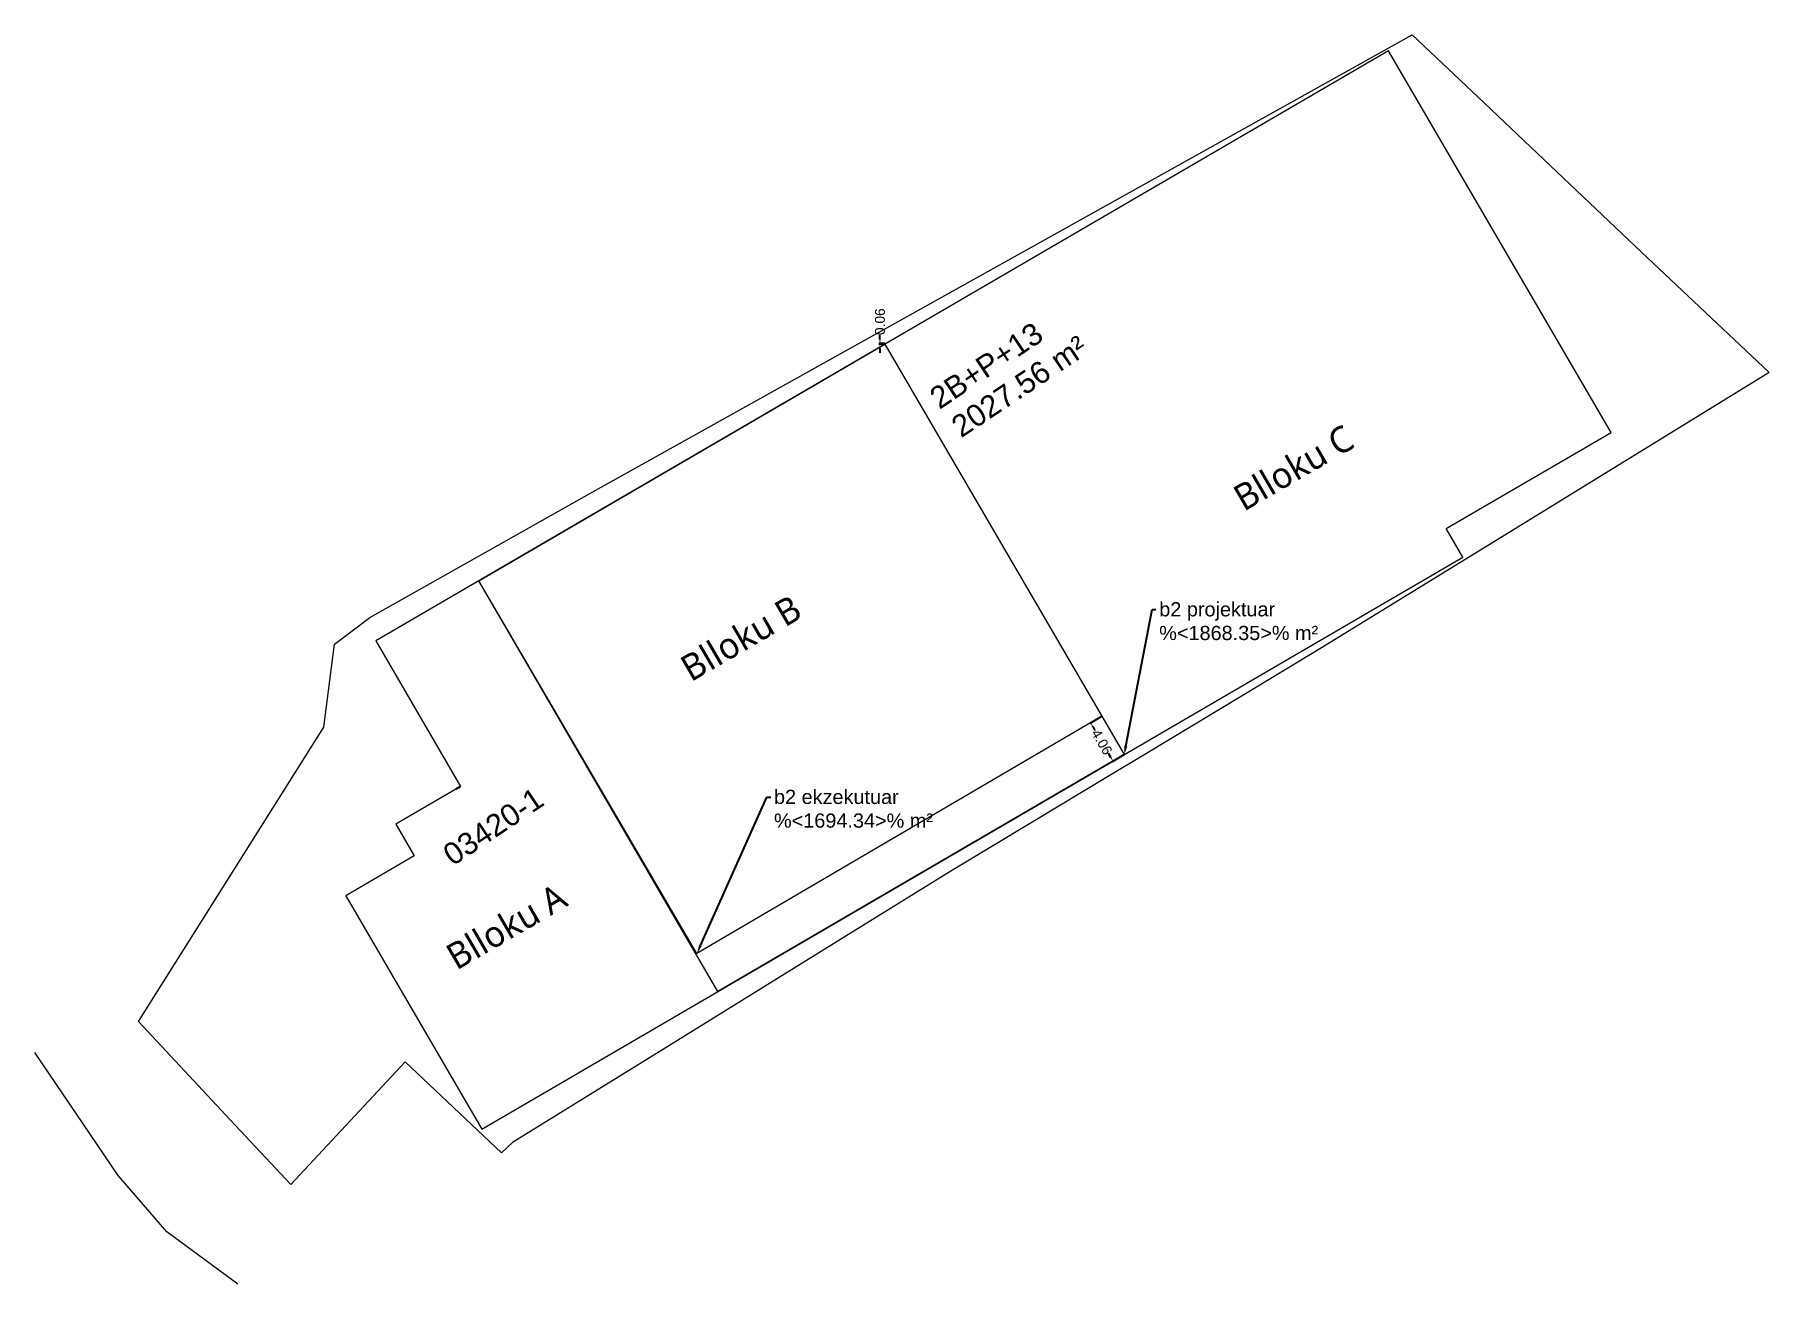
# Model space of a CAD drawing. Header units: metres. Extents: x 7511140 to 7511298, y 4693080 to 4693195.
import ezdxf
from ezdxf import colors
from ezdxf.entities.mleader import LeaderData, LeaderLine
from ezdxf.math import Vec2, Vec3

# ---------------------------------------------------------------- set-up
doc = ezdxf.new("R2010")
doc.units = ezdxf.units.M
for name, color, linetype, lineweight in [('asfalt pikat', 183, 'Continuous', 0), ('b2 ekzekutuar', 1, 'Continuous', 0), ('b2 projekt', 7, 'Continuous', 0), ('Drawing & Figure_Pen_No__101', 252, 'Continuous', 13), ('Parc-Baz', 7, 'Continuous', 0), ('projekti b2', 5, 'Continuous', 0)]:
    doc.layers.add(name, color=color, linetype=linetype, lineweight=lineweight)
doc.styles.add('GENERATED_STYLE_2', font='Microsoft YaHei UI.ttf')
doc.styles.get("Standard").update_dxf_attribs({"font": 'arial.ttf'})
doc.dimstyles.get("Standard").update_dxf_attribs({"dimtxt": 0.18, "dimasz": 0.18, "dimexe": 0.18, "dimexo": 0.0625, "dimgap": 0.09, "dimtad": 0, "dimtih": 1, "dimtoh": 1, "dimdec": 4, "dimzin": 0, "dimdsep": 46, "dimtxsty": 'Standard', "dimcen": 0.09, "dimadec": 0, "dimazin": 0, "dimtfac": 1, "dimtdec": 4, "dimtofl": 0, "dimtmove": 0, "dimatfit": 3, "dimfxl": 1, "dimtolj": 1, "dimtzin": 0, "dimarcsym": 0})

# ---------------------------------------------------------------- blocks, each defined once
blk = doc.blocks.new('*D42')
at = {"layer": 'b2 ekzekutuar', "color": 0, "lineweight": -2, "transparency": 16777216}
for p, q in [((7511216.92, 4693166.74), (7511216.92, 4693167.14)), ((7511217.35, 4693166.34), (7511216.83, 4693166.34)), ((7511217.35, 4693166.29), (7511216.83, 4693166.29)), ((7511216.92, 4693165.89), (7511216.92, 4693165.49))]:
    blk.add_line(p, q, dxfattribs=at)
at = {"layer": 'b2 ekzekutuar', "color": 0, "transparency": 16777216}
for points in [[(7511216.85, 4693166.74), (7511216.98, 4693166.74), (7511216.92, 4693166.34)], [(7511216.85, 4693165.89), (7511216.98, 4693165.89), (7511216.92, 4693166.29)]]:
    blk.add_solid(points, dxfattribs=at)
at = {"layer": 'Defpoints', "color": 0, "transparency": 16777216}
for p in [(7511216.92, 4693166.34), (7511217.38, 4693166.34), (7511217.38, 4693166.29)]:
    blk.add_point(p, dxfattribs=at)
at = {"layer": 'b2 ekzekutuar', "color": 0, "transparency": 16777216, "insert": (7511216.92, 4693168.35), "char_height": 0.9, "attachment_point": 5, "rotation": 90}
blk.add_mtext('\\A1;0.06', dxfattribs=at)
blk = doc.blocks.new('*D43')
at = {"layer": 'b2 ekzekutuar', "color": 0, "lineweight": -2, "transparency": 16777216}
for p, q in [((7511237.17, 4693132.24), (7511236.1, 4693131.61)), ((7511236.38, 4693131.31), (7511236.58, 4693130.96)), ((7511238.03, 4693128.49), (7511237.83, 4693128.84)), ((7511239.23, 4693128.73), (7511238.16, 4693128.1))]:
    blk.add_line(p, q, dxfattribs=at)
at = {"layer": 'b2 ekzekutuar', "color": 0, "transparency": 16777216}
for points in [[(7511236.44, 4693131.34), (7511236.32, 4693131.27), (7511236.18, 4693131.65)], [(7511238.09, 4693128.53), (7511237.98, 4693128.46), (7511238.24, 4693128.15)]]:
    blk.add_solid(points, dxfattribs=at)
at = {"layer": 'Defpoints', "color": 0, "transparency": 16777216}
for p in [(7511237.2, 4693132.25), (7511239.26, 4693128.75), (7511238.24, 4693128.15)]:
    blk.add_point(p, dxfattribs=at)
at = {"layer": 'b2 ekzekutuar', "color": 0, "transparency": 16777216, "insert": (7511237.21, 4693129.9), "char_height": 0.9, "attachment_point": 5, "rotation": 300.4301}
blk.add_mtext('\\A1;4.06', dxfattribs=at)

msp = doc.modelspace()

# ---------------------------------------------------------------- linework, layer by layer
at = {"color": 7, "linetype": 'Continuous', "lineweight": 30}
msp.add_line((7511178.521, 4693125.814), (7511178.175, 4693125.612), dxfattribs=at)
at = {"layer": 'asfalt pikat'}
msp.add_polyline3d([(7511158.191, 4693080.299, 623.644), (7511151.717, 4693085.089, 623.726), (7511147.242, 4693090.254, 623.794), (7511139.618, 4693101.488, 623.972)], dxfattribs=at)
at = {"layer": 'b2 ekzekutuar', "lineweight": 13}
msp.add_lwpolyline([(7511200.175, 4693110.544), (7511180.227, 4693144.633), (7511217.377, 4693166.286), (7511237.198, 4693132.251)], close=True, dxfattribs=at)
at = {"layer": 'b2 projekt', "lineweight": 13}
msp.add_lwpolyline([(7511202.106, 4693107.094), (7511180.227, 4693144.633), (7511217.377, 4693166.286), (7511239.257, 4693128.746)], close=True, dxfattribs=at)
at = {"layer": 'Parc-Baz', "flags": 128}
msp.add_lwpolyline([(7511182.297, 4693092.338), (7511173.489, 4693100.651), (7511163.042, 4693089.419), (7511157.49, 4693095.35), (7511149.107, 4693104.338), (7511166.048, 4693131.246), (7511167.048, 4693138.865), (7511170.27, 4693141.29), (7511190.39, 4693152.64), (7511265.6, 4693194.599), (7511272.717, 4693187.844), (7511272.83, 4693187.74), (7511286.572, 4693174.693), (7511298.249, 4693163.699), (7511274.995, 4693149.399), (7511262.759, 4693141.874), (7511257.308, 4693138.522), (7511250.183, 4693134.227), (7511240.833, 4693128.591), (7511237.876, 4693126.808), (7511230.89, 4693122.597), (7511223.387, 4693118.074), (7511214.925, 4693112.833), (7511196.886, 4693101.661), (7511183.316, 4693093.257), (7511182.297, 4693092.338)], dxfattribs=at)
at = {"layer": 'projekti b2'}
msp.add_lwpolyline([(7511283.772, 4693158.222), (7511263.429, 4693193.126), (7511170.809, 4693139.144), (7511178.564, 4693125.839), (7511172.646, 4693122.39), (7511174.333, 4693119.495), (7511168.069, 4693115.845), (7511180.507, 4693094.505), (7511270.23, 4693146.799), (7511268.694, 4693149.434), (7511283.772, 4693158.222)], close=True, dxfattribs=at)

# ---------------------------------------------------------------- texts
msp.add_text('2B+P+13', height=2, rotation=33.79361).set_placement((7511222.354, 4693160.276))
at = {"color": 0}
msp.add_text('2027.56 m²', height=2, rotation=33.79361, dxfattribs=at).set_placement((7511224.34, 4693157.671))
at = {"layer": 'Drawing & Figure_Pen_No__101', "color": 252, "linetype": 'Continuous', "lineweight": 13, "char_height": 2.4, "attachment_point": 8, "rotation": 30.23545, "style": 'GENERATED_STYLE_2'}
for s, insert in [('\\A1;Blloku C', (7511255.357, 4693153.916)), ('\\A1;Blloku B', (7511204.816, 4693138.34)), ('\\A1;Blloku A', (7511183.367, 4693111.958))]:
    msp.add_mtext(s, dxfattribs=dict(at, insert=insert))
at = {"layer": 'Parc-Baz'}
msp.add_text('03420-1', height=2, rotation=33.79361, dxfattribs=at).set_placement((7511177.844, 4693118.509))

# ---------------------------------------------------------------- dimensions: what is measured, and where the dimension line sits
at = {"layer": 'b2 ekzekutuar', "color": 5}
for p1, p2, distance, picture, middle in [((7511217.3771, 4693166.2857), (7511217.3771, 4693166.341), 0.4593, '*D42', (7511216.9178, 4693168.3546)), ((7511237.198, 4693132.251), (7511239.2566, 4693128.7465), -1.1842, '*D43', (7511237.2062, 4693129.899))]:
    dim = msp.add_aligned_dim(p1=p1, p2=p2, distance=distance, dimstyle='Standard', override={"dimscale": 0.5, "dimtxt": 1.8, "dimasz": 0.8, "dimtih": 0, "dimtoh": 0, "dimdec": 2, "dimcen": 0, "dimtdec": 2}, dxfattribs=at)
    dim.commit()
    dim.dimension.update_dxf_attribs({"geometry": picture, "text_midpoint": middle})

# ---------------------------------------------------------------- leaders
at = {"layer": 'b2 ekzekutuar'}
ml = msp.add_multileader_mtext('Standard', dxfattribs=at)
ml.set_content('b2 ekzekutuar \\P%<1694.34>% m²', color=256)
ml.set_leader_properties()
ml.build(insert=Vec2(0, 0))
ml.multileader.update_dxf_attribs({"text_right_attachment_type": 6, "dogleg_length": 0.36, "arrow_head_size": 0.8})
ctx = ml.context
ctx.base_point, ctx.char_height, ctx.arrow_head_size, ctx.landing_gap_size, ctx.plane_origin = Vec3(7511206.928, 4693124.872), 1.3, 0.8, 0.3, Vec3(7511200.175, 4693110.544)
ctx.right_attachment = 6
notes = []
notes.append((ctx, [(0, (1, 1, 0), (7511206.568, 4693124.872), (1, 0), 0.36, [(0, [(7511200.175, 4693110.544)], 0, [])])]))
ctx.mtext.insert, ctx.mtext.flow_direction = Vec3(7511207.228, 4693125.533), 5
at = {"layer": 'b2 projekt'}
ml = msp.add_multileader_mtext('Standard', dxfattribs=at)
ml.set_content('b2 projektuar \\P%<1868.35>% m²', color=256)
ml.set_leader_properties()
ml.build(insert=Vec2(0, 0))
ml.multileader.update_dxf_attribs({"text_right_attachment_type": 6, "dogleg_length": 0.36, "arrow_head_size": 0.8})
ctx = ml.context
ctx.base_point, ctx.char_height, ctx.arrow_head_size, ctx.landing_gap_size, ctx.plane_origin = Vec3(7511242.158, 4693142.032), 1.3, 0.8, 0.3, Vec3(7511239.257, 4693128.746)
ctx.right_attachment = 6
notes.append((ctx, [(0, (1, 1, 0), (7511241.798, 4693142.032), (1, 0), 0.36, [(0, [(7511239.257, 4693128.746)], 0, [])])]))
ctx.mtext.insert, ctx.mtext.flow_direction = Vec3(7511242.458, 4693142.693), 5
for ctx, leaders in notes:
    for number, flags, end, landing, length, lines in leaders:
        leader = LeaderData()
        leader.index, (leader.has_last_leader_line, leader.has_dogleg_vector, leader.attachment_direction) = number, flags
        leader.last_leader_point, leader.dogleg_vector, leader.dogleg_length = Vec3(end), Vec3(landing), length
        for number, points, colour, breaks in lines:
            line = LeaderLine()
            line.index, line.vertices, line.color, line.breaks = number, Vec3.list(points), colors.encode_raw_color(colour), breaks
            leader.lines.append(line)
        ctx.leaders.append(leader)

doc.saveas('drawing.dxf')
